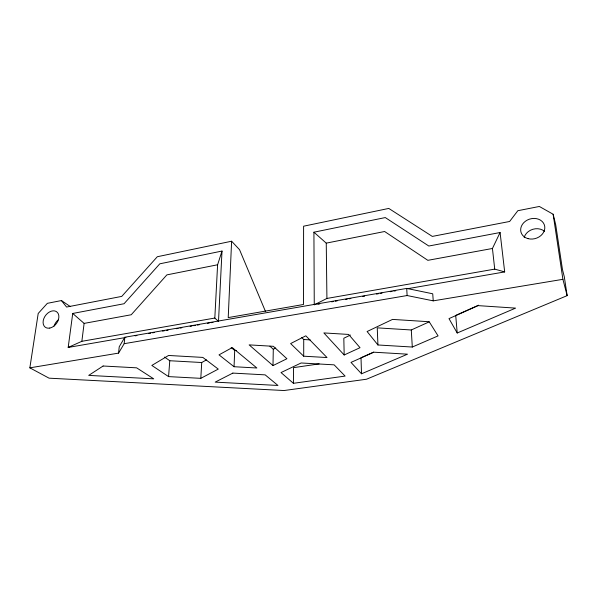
<?xml version="1.0" encoding="UTF-8"?>
<svg xmlns="http://www.w3.org/2000/svg" width="597" height="597" viewBox="0 0 597 597"><rect width="100%" height="100%" fill="white"/><g stroke="black" fill="none" stroke-linecap="round" stroke-linejoin="round"><path stroke-width="0.9" d="M303.701 356.2L290.62 343.581L305.821 335.812L327.014 357.543L303.701 356.2L303.724 339.506L301.783 337.551M293.411 383.311L281.023 372.558L301.127 362.976L334.133 364.842L345.103 376.088L293.411 383.311L293.523 367.648L319.141 363.894M272.993 365.588L249.128 344.879L273.336 346.305L286.911 358.737L272.993 365.588L273.292 349.26L269.919 346.193M234.054 366.722L219.017 354.864L232.24 347.581L256.867 367.991L234.054 366.722L234.703 350.446L231.181 347.536M61.431 300.56L66.588 307.045L121.751 296.396L157.31 256.732L231.614 241.225L228.218 317.589L303.485 304.492L303.604 226.203L388.781 208.428L432.303 236.412L509.637 221.472L517.83 210.711L539.345 206.472L553.135 214.241L555.695 224.673L562.478 269.62L564.292 276.739L567.15 295.642L366.506 379.229L284.06 390.528L49.066 378.17L29.85 367.842L38.201 313.462L47.35 303.328L61.431 300.56L70.23 306.5M222.009 251.053L218.495 321.417L214.816 318.052L217.599 264.777L222.009 251.053L159.817 263.807L124.049 303.739L72.73 313.462L68.185 347.439L125.922 337.439M200.801 378.341L218.271 369.103L202.816 357.409L168.563 355.469L151.839 365.439L168.57 376.61L200.801 378.341L201.726 362.521L206.45 359.901M168.57 376.61L169.779 360.737L164.518 357.051M29.85 367.842L118.564 353.111L124.176 343.685L124.84 337.238L406.706 288.411L432.728 293.791L433.243 300.851L562.911 279.321L567.15 295.642M118.564 353.111L119.228 346.79L124.84 337.238M68.185 347.439L81.849 341.312L84.117 323.395L72.73 313.462M494.726 269.12L492.435 248.479L500.085 232.524L428.818 246.024L385.281 217.569L313.918 232.203L314.261 304.851L326.917 298.448L494.726 269.12L504.681 271.919L500.085 232.524M273.292 349.26L275.724 348.006M350.424 335.051L343.82 338.238L344.178 354.984L360.021 347.693L348.633 334.439L323.865 332.925L344.178 354.984M377.938 344.976L367.103 331.522L392.52 319.402L429.191 321.738L438.071 335.895L412.303 347.036L377.938 344.976L377.244 327.857L411.281 329.977L429.124 321.895M373.67 352.096L361.013 357.752L361.506 373.797L407.535 354.178L373.819 352.2L351.006 362.394L361.506 373.797M478.607 305.194L455.712 315.425L457.22 332.999L515.599 308.119L478.063 305.627L448.989 318.619L457.22 332.999M217.599 264.777L166.869 274.881L131.228 314.753L84.117 323.395M313.918 232.203L326.253 243.136L384.617 231.509L427.84 260.329L492.435 248.479M81.849 341.312L214.816 318.052M135.086 335.857L136.922 335.536M148.84 333.477L150.668 333.156M152.504 332.842L154.339 332.522M162.585 331.096L164.421 330.775M166.25 330.462L168.085 330.141M176.331 328.716L178.167 328.402M180.003 328.081L181.831 327.768M190.085 326.335L191.913 326.022M193.749 325.701L195.585 325.387M197.413 325.067L199.249 324.753M207.495 323.32L209.331 323.007M211.159 322.686L212.995 322.373M317.925 304.216L319.753 303.895M331.656 301.843L333.484 301.522M335.32 301.209L337.148 300.888M345.387 299.463L347.223 299.149M349.051 298.828L350.879 298.515M362.782 296.455L364.618 296.142M376.513 294.082L378.349 293.769M380.177 293.448L382.005 293.134M390.251 291.709L392.08 291.388M393.908 291.075L395.744 290.754M407.639 288.702L504.681 271.919M124.176 343.685L407.124 295.537L433.243 300.851M169.779 360.737L201.726 362.521M234.703 350.446L236.509 350.551M303.724 339.506L310.194 339.894M231.614 241.225L239.531 249.665L265.478 311.44M553.135 214.241L562.911 279.321M411.281 329.977L412.303 347.036M406.706 288.411L407.124 295.537M326.253 243.136L326.917 298.448M524.196 237.434A12 9.992 -16.4 0 1 532.822 229.293A12 9.992 -16.4 0 1 544.524 231.345M54.103 326.074A9.44 6.731 -53.4 0 1 58.043 320.044M103.117 366.006L88.699 375.394L153.72 378.849L136.631 367.834L103.117 366.006M232.845 373.095L215.174 382.125L277.963 385.468L265.165 374.864L232.845 373.095M527.987 238.628A12.253 10.134 -17 0 0 544.733 226.427A12.253 10.134 -17 0 0 525.479 221.196A12.253 10.134 -17 0 0 527.987 238.628M49.782 328.074A9.597 6.776 -53.3 0 0 58.342 313.91A9.597 6.776 -53.3 0 0 44.82 316.552A9.597 6.776 -53.3 0 0 49.782 328.074"/></g></svg>
